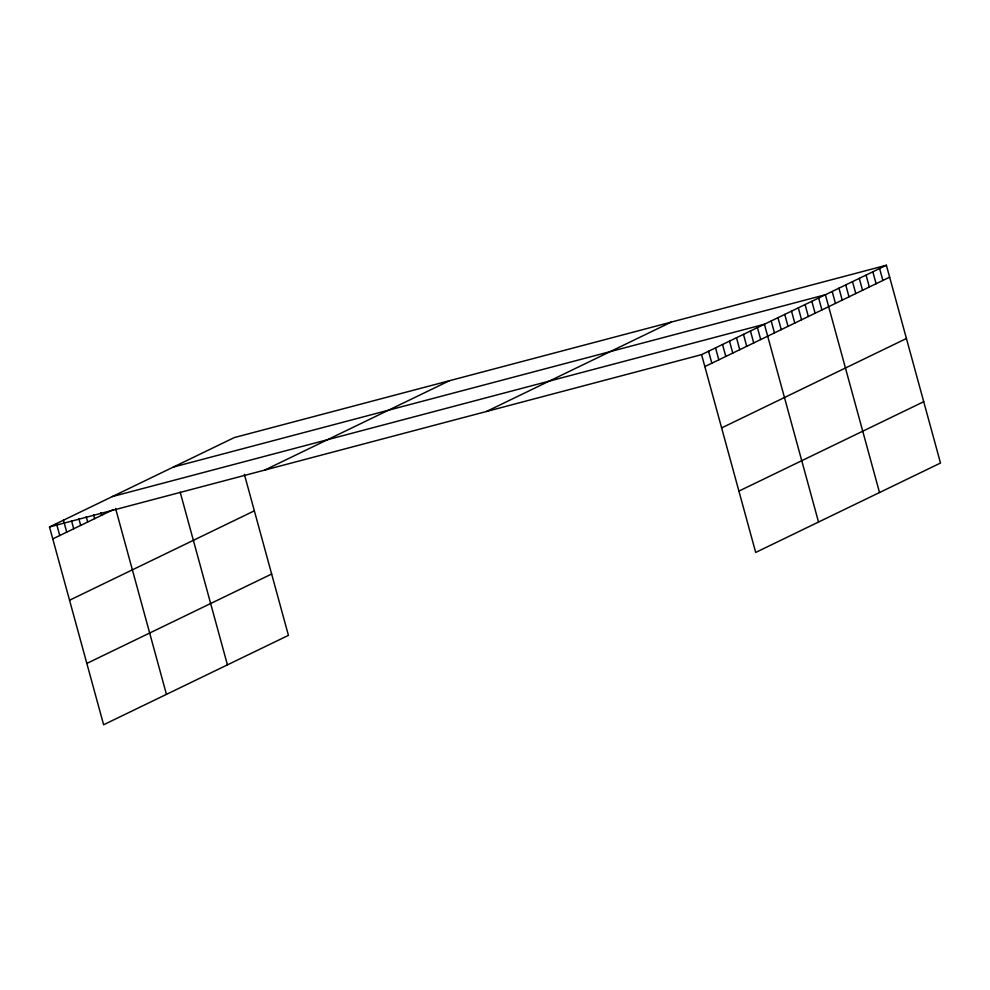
<?xml version="1.0" encoding="UTF-8"?>
<svg xmlns="http://www.w3.org/2000/svg" width="990" height="990" viewBox="0 0 990 990"><rect width="100%" height="100%" fill="white"/><g stroke="black" fill="none" stroke-linecap="round" stroke-linejoin="round"><path stroke-width="1.49" d="M244.369 474.321L288.424 635.357L103.616 724.754L49.5 526.965L234.308 437.568L886.384 265.246L940.5 463.035L755.692 552.432L701.576 354.643L886.384 265.246M52.767 538.907L113.268 509.627M264.689 470.101L449.497 380.692M69.547 600.237L254.356 510.828M486.399 411.506L671.208 322.109M86.835 663.424L271.644 574.027M704.843 366.585L889.651 277.175M721.623 427.915L906.432 338.506M738.911 491.102L923.72 401.705M173.324 467.07L825.4 294.748L879.516 492.537M112.34 496.572L764.416 324.25L818.532 522.039M49.5 526.965L701.576 354.643M879.615 268.525L882.882 280.455M872.834 271.792L876.101 283.734M866.064 275.072L869.331 287.013M859.283 278.351L862.55 290.293M852.514 281.63L855.768 293.572M845.732 284.91L848.999 296.851M838.951 288.189L842.218 300.131M832.182 291.468L835.449 303.398M818.631 298.027L821.898 309.957M811.85 301.306L815.116 313.236M805.08 304.574L808.335 316.515M798.299 307.853L801.566 319.795M791.517 311.132L794.784 323.074M784.748 314.412L788.015 326.354M777.967 317.691L781.234 329.633M771.198 320.97L774.465 332.9M757.437 327.628L760.704 339.558M750.457 331.007L753.724 342.936M743.478 334.385L746.732 346.314M736.486 337.751L739.753 349.693M729.506 341.129L732.773 353.071M722.527 344.508L725.794 356.45M715.547 347.886L718.814 359.828M708.568 351.264L711.835 363.206M180.18 492.141L227.428 664.859M115.595 508.501L166.444 694.361M100.906 512.61L101.636 515.258M93.567 514.664L94.656 518.636M86.217 516.706L87.677 522.015M78.878 518.76L80.697 525.393M71.528 520.814L73.706 528.771M63.459 520.208L66.726 532.15M56.48 523.586L59.747 535.528"/></g></svg>
